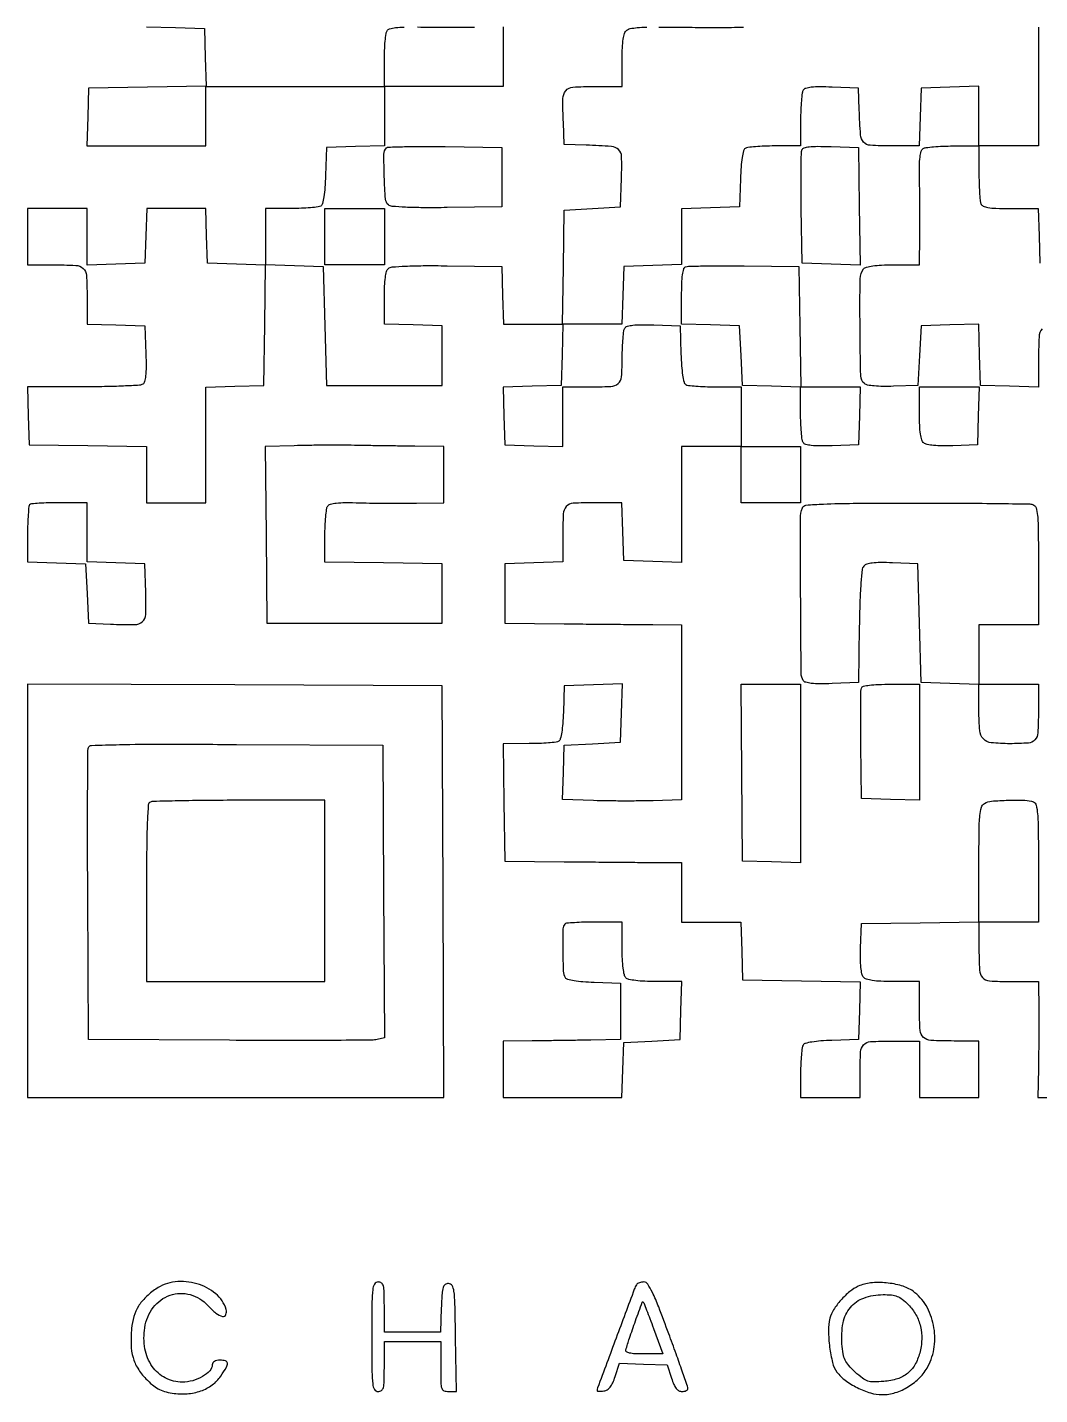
# Model space of a CAD drawing. Extents: x 156 to 936, y 95 to 969.
# Drawn here: x 155.9 to 479.4, y 95 to 531.9 of the extents above; entities that cross this region are included whole.
import ezdxf

# ---------------------------------------------------------------- set-up
doc = ezdxf.new("R2010")
doc.units = 0

msp = doc.modelspace()

# ---------------------------------------------------------------- linework, layer by layer
for points in [[(194, 532.075052), (203.25, 531.787526), (212.5, 531.5), (212.787232, 522.272202), (213.074464, 513.044404), (194.287232, 512.772202), (175.5, 512.5), (175.212474, 503.25), (174.924948, 494), (193.962474, 494), (213, 494), (213, 503.5), (213, 513), (241.5, 513), (270, 513), (270, 503.537526), (270, 494.075052), (260.75, 493.787526), (251.5, 493.5), (251.207902, 484.532999, -0.009786), (251.008289, 480.707636, -0.020298), (250.673305, 477.737125, -0.020215), (250.24575, 475.552989, -0.195149), (249.707902, 474.798312, -0.112618), (248.855762, 474.495093, -0.008743), (246.431384, 474.251635, -0.011595), (243.498009, 474.077158, -0.008591), (240.25, 474.015313), (232, 474), (232, 464.962474), (232, 455.924948), (222.75, 456.212474), (213.5, 456.5), (213.211067, 465.25), (212.922134, 474), (203.5, 474), (194.077866, 474), (193.788933, 465.25), (193.5, 456.5), (184.25, 456.212474), (175, 455.924948), (175, 464.962474), (175, 474), (165.5, 474), (156, 474), (156, 465), (156, 456), (163.918213, 456, -0.011384), (171.397656, 455.829682, -0.174757), (173.745668, 454.860252, -0.195866), (174.79962, 452.658129, -0.014889), (175, 445.930537), (175, 437.075052), (184.25, 436.787526), (193.5, 436.5), (193.791346, 427.58457, -0.007874), (193.863419, 423.325344, -0.025891), (193.721257, 420.518036, -0.03736), (193.391596, 418.675579, -0.190691), (192.791346, 417.849883, -0.12812), (191.766219, 417.520949, -0.002982), (186.654247, 417.266784, -0.006424), (180.622383, 417.080541, -0.004289), (173.712474, 417.015313), (155.924948, 417), (156.212474, 407.75), (156.5, 398.5), (175.25, 398.227935), (194, 397.955869), (194, 388.977935), (194, 380), (203.5, 380), (213, 380), (213, 398.462474), (213, 416.924948), (222.25, 417.212474), (231.5, 417.5), (231.771723, 436.787238), (232.043446, 456.074477), (241.271723, 455.787238), (250.5, 455.5), (251, 436.5), (251.5, 417.5), (270, 417.5), (288.5, 417.5), (288.5, 427), (288.5, 436.5), (279.25, 436.787526), (270, 437.075052), (270, 445.415081, -0.009932), (270.075287, 449.204974, -0.024571), (270.321808, 451.971987, -0.031047), (270.716156, 453.916716, -0.155212), (271.309087, 454.841556, -0.154677), (272.515232, 455.331439, -0.008096), (276.733702, 455.596234, -0.010385), (282.398845, 455.742011, -0.004306), (290.059087, 455.714001), (307.5, 455.5), (307.787526, 446.25), (308.075052, 437), (317.573738, 437), (327.072424, 437), (326.786212, 427.25), (326.5, 417.5), (317.212977, 417.211984), (307.925954, 416.923969), (308.212977, 407.711984), (308.5, 398.5), (317.75, 398.212474), (327, 397.924948), (327, 407.462474), (327, 417), (334.918213, 417, 0.010942), (342.344571, 417.162535, 0.165682), (344.712752, 418.08692, 0.202261), (345.787688, 420.197169, 0.01753), (346.015313, 426.356989, -0.009288), (346.081049, 429.570103, -0.012325), (346.267102, 432.487838, -0.009701), (346.527636, 434.896861, -0.10999), (346.850966, 435.793098, -0.187221), (347.659703, 436.389362, -0.039341), (349.4185, 436.721251, -0.027159), (352.085459, 436.864234, -0.008519), (356.085653, 436.793098), (364.5, 436.5), (364.792098, 427.532999, 0.009786), (364.991711, 423.707636, 0.020298), (365.326695, 420.737125, 0.020215), (365.75425, 418.552989, 0.195149), (366.292098, 417.798312, 0.112618), (367.144238, 417.495093, 0.008743), (369.568616, 417.251635, 0.011595), (372.501991, 417.077158, 0.008591), (375.75, 417.015313), (384, 417), (384, 407.5), (384, 398), (374.5, 398), (365, 398), (365, 379.462474), (365, 360.924948), (355.75, 361.212474), (346.5, 361.5), (346.212474, 370.75), (345.924948, 380), (337.069463, 380, 0.014852), (330.343338, 379.800158, 0.195466), (328.140972, 378.748573, 0.175109), (327.170847, 376.405561, 0.011465), (327, 368.955738), (327, 361.075052), (317.75, 360.787526), (308.5, 360.5), (308.5, 351), (308.5, 341.5), (327.5, 341.307091, 0.00017), (335.452664, 341.22905, 0.000156), (343.635938, 341.154079, 0.000156), (350.93674, 341.091744, 0.000514), (355.75, 341.057091), (365, 341), (365, 313.037526), (365, 285.075052), (355.924009, 284.787526, -0.005374), (351.731816, 284.699804, -0.002934), (346.587764, 284.677647, -0.002923), (341.359605, 284.716367, -0.004645), (336.886057, 284.817229), (326.924095, 285.134458), (327.212048, 293.817229), (327.5, 302.5), (336.5, 303), (345.5, 303.5), (345.788029, 312.788029), (346.076058, 322.076058), (336.788029, 321.788029), (327.5, 321.5), (327.206033, 313.031844, -0.010674), (327.005667, 309.460658, -0.020911), (326.666992, 306.63313, -0.02067), (326.236162, 304.533237, -0.192561), (325.706033, 303.797157, -0.112747), (324.854448, 303.494361, -0.008694), (322.424353, 303.251296, -0.011557), (319.484266, 303.077071, -0.008556), (316.227935, 303.015313), (307.955869, 303), (308.227935, 284.25), (308.5, 265.5), (327.5, 265.299228, 0.000224), (335.452664, 265.218754, 0.000205), (343.635938, 265.142972, 0.000205), (350.936742, 265.081359, 0.000677), (355.75, 265.049228), (365, 265), (365, 255.5), (365, 246), (374.462474, 246), (383.924948, 246), (384.212474, 236.75), (384.5, 227.5), (403.287232, 227.227798), (422.074464, 226.955596), (421.787232, 217.727798), (421.5, 208.5), (413.031844, 208.206033, 0.010674), (409.460658, 208.005667, 0.020911), (406.63313, 207.666992, 0.02067), (404.533237, 207.236162, 0.192561), (403.797157, 206.706033, 0.110752), (403.494844, 205.866303, 0.009471), (403.251296, 203.57771, 0.012155), (403.07711, 200.806269, 0.009121), (403.015313, 197.75), (403, 190), (412.5, 190), (422, 190), (422, 197.418213, -0.01257), (422.178205, 204.50542, -0.179949), (423.159562, 206.785965, -0.190034), (425.370658, 207.807402, -0.014293), (432.106989, 208), (441, 208), (441, 199), (441, 190), (450.5, 190), (460, 190), (460, 199), (460, 208), (452.081787, 208, -0.01141), (444.599988, 208.170753, -0.175208), (442.252746, 209.14255, -0.195511), (441.199638, 211.349521, -0.014768), (441, 218.106989), (441, 227), (432.622445, 227, -0.009406), (428.657348, 227.0746, -0.027148), (425.921657, 227.326735, -0.03848), (424.060853, 227.748928, -0.145524), (423.078674, 228.405204, -0.126804), (422.594776, 229.431833, -0.023545), (422.298867, 231.514748, -0.021342), (422.157498, 234.264652, -0.01153), (422.206229, 237.655204), (422.5, 245.5), (441.25, 245.772065), (460, 246.044131), (460, 238.103853, 0.011363), (460.170443, 230.604629, 0.175001), (461.141832, 228.254453, 0.195746), (463.348662, 227.199954, 0.01479), (470.106989, 227), (479, 227), (479.093918, 217.75, -0.002292), (479.117367, 213.539118, -0.001345), (479.108771, 208.5, -0.001345), (479.073066, 203.460889, -0.002292), (479.012598, 199.25), (478.83736, 190), (488.91868, 190)], [(308, 532), (308, 522.5), (308, 513), (289, 513), (270, 513), (270.015313, 521.25, -0.009309), (270.081972, 524.505577, -0.012345), (270.27081, 527.46241, -0.00973), (270.535316, 529.903682, -0.10988), (270.863589, 530.813523, -0.187083), (271.695401, 531.427377, -0.036226), (273.562988, 531.793234, -0.025722), (276.383967, 531.989874, -0.008179)], [(280.598276, 531.99747, 0.001763), (284.67602, 531.952491, 0.001002), (289.608788, 531.92536, 0.001001), (294.576732, 531.917939, 0.001654), (298.772065, 531.933947)], [(480.192673, 435.558503, 0.16349), (479.198519, 432.973195, 0.010311), (479.013655, 424.712474), (479, 416.924948), (469.75, 417.212474), (460.5, 417.5), (460.213341, 427.287041), (459.926682, 437.074081), (450.713341, 436.787041), (441.5, 436.5), (441, 427), (440.5, 417.5), (432.655204, 417.206229, -0.011727), (429.32553, 417.159687, -0.020341), (426.563485, 417.298328, -0.021306), (424.44118, 417.58321, -0.129894), (423.445744, 418.045028, -0.217263), (422.245246, 420.529005, -0.003651), (422.010814, 436.138481, -0.004249), (422.022922, 451.582871, -0.172543), (423.162985, 454.696385, -0.155978), (424.086006, 455.286204, -0.030559), (426.04241, 455.678812, -0.024349), (428.822282, 455.924802, -0.009893), (432.622445, 456), (441, 456), (441.096907, 465.25, 0.002383), (441.120808, 469.435798, 0.001441), (441.1112, 474.393355, 0.001443), (441.073258, 479.316423, 0.002536), (441.009484, 483.386953, -0.00795), (440.988785, 487.663692, -0.026717), (441.169131, 490.456721, -0.039647), (441.532918, 492.277935, -0.18441), (442.162577, 493.12164, -0.109274), (443.085243, 493.455576, -0.00995), (445.53057, 493.724851, -0.012511), (448.492707, 493.916937, -0.00947), (451.75, 493.984687), (460, 494), (460, 503.537526), (460, 513.075052), (450.75, 512.787526), (441.5, 512.5), (441.212474, 503.25), (440.924948, 494), (431.981526, 494, -0.014194), (425.286679, 494.190094, -0.199365), (423.165084, 495.215838, -0.165063), (422.188689, 497.527107, -0.009054), (421.754332, 505.5), (421.5, 512.5), (413.085653, 512.793098, 0.008519), (409.085459, 512.864234, 0.027159), (406.4185, 512.721251, 0.039341), (404.659703, 512.389362, 0.187221), (403.850966, 511.793098, 0.110402), (403.527533, 510.894283, 0.00954), (403.267102, 508.45641, 0.012203), (403.081041, 505.504112, 0.00917), (403.015313, 502.25), (403, 494), (394.75, 493.984687, 0.008591), (391.501991, 493.922842, 0.011595), (388.568616, 493.748365, 0.008743), (386.144238, 493.504907, 0.112618), (385.292098, 493.201688, 0.195149), (384.75425, 492.447011, 0.020215), (384.326695, 490.262875, 0.020298), (383.991711, 487.292364, 0.009786), (383.792098, 483.467001), (383.5, 474.5), (374.25, 474.212474), (365, 473.924948), (365, 465), (365, 456.075052), (355.75, 455.787526), (346.5, 455.5), (346.212474, 446.25), (345.924948, 437), (336.439916, 437), (326.954883, 437), (327.227441, 455.25), (327.5, 473.5), (336.5, 474), (345.5, 474.5), (345.78715, 483.721624, 0.013257), (345.819212, 490.667401, 0.202313), (344.857859, 492.8136, 0.171213), (342.580212, 493.807023, 0.008958), (334.5, 494.245668), (327.5, 494.5), (327.199088, 501.479083, -0.012322), (327.058134, 509.11956, -0.176722), (327.990719, 511.627338, -0.202101), (330.267676, 512.772817, -0.01682), (337.019052, 513), (346, 513), (346, 521.377555, -0.009199), (346.074306, 525.415987, -0.028456), (346.329417, 528.130905, -0.042312), (346.766193, 529.953886, -0.140498), (347.45432, 530.962089, -0.126387), (348.550314, 531.47978, -0.022534), (350.810691, 531.809346, -0.020111), (353.846517, 531.990205, -0.009979)], [(357.70432, 531.987627, 0.003366), (362.291224, 531.92389, 0.001009), (369.277206, 531.887951, 0.001012), (377.117795, 531.879312, 0.001097), (384.75, 531.903093)], [(479, 531.924948), (479, 512.962474), (479, 494), (469.5, 494), (460, 494), (460, 485.581787, 0.006641), (460.044357, 482.242372, 0.008515), (460.178303, 479.171775, 0.006804), (460.368566, 476.613421, 0.069754), (460.606989, 475.581787, 0.192048), (461.3447, 474.783343, 0.07006), (462.839641, 474.311801, 0.034654), (465.412373, 474.06308, 0.006774), (470.068056, 474), (478.922134, 474), (479.211067, 465.25), (479.5, 456.5)]]:
    msp.add_lwpolyline(points, format="xyb")
for points in [[(307.5, 484), (307.5, 474.5), (290.059087, 474.285999, -0.004306), (282.398845, 474.257989, -0.010385), (276.733702, 474.403766, -0.008096), (272.515232, 474.668561, -0.154677), (271.309087, 475.158444, -0.204489), (270.367182, 476.991528, -0.009287), (269.987218, 484.19958, -0.009446), (269.87764, 491.407752, -0.197954), (270.688496, 493.355163, -0.19128), (271.321579, 493.628369, -0.001798), (276.480314, 493.761564, -0.0057), (282.465536, 493.826322, -0.003617), (289.438496, 493.77183), (307.5, 493.5)], [(421.772204, 474.71218), (422.044409, 455.924361), (412.772204, 456.21218), (403.5, 456.5), (403.225464, 473.964868, -0.002823), (403.157086, 480.753462, -0.004215), (403.180851, 486.688445, -0.00185), (403.262501, 491.748662, -0.086861), (403.45911, 492.754039, -0.230482), (404.132433, 493.382988, -0.046818), (405.777796, 493.724608, -0.028677), (408.433667, 493.867661, -0.007362), (412.733647, 493.789171), (421.5, 493.5)], [(402.771593, 436.25), (403.043186, 417), (412.559119, 417), (422.075052, 417), (421.787526, 407.75), (421.5, 398.5), (413.085653, 398.206902, -0.008519), (409.085459, 398.135766, -0.027159), (406.4185, 398.278749, -0.039341), (404.659703, 398.610638, -0.187221), (403.850966, 399.206902, -0.110258), (403.527569, 400.104817, -0.009596), (403.267102, 402.532567, -0.012245), (403.081044, 405.472742, -0.009211), (403.015313, 408.712474), (403, 416.924948), (393.75, 417.212474), (384.5, 417.5), (384, 427), (383.5, 436.5), (374.25, 436.787526), (365, 437.075052), (365, 445.954192, -0.008337), (365.068089, 450.037254, -0.024735), (365.299723, 452.828031, -0.031974), (365.669131, 454.686662, -0.233929), (366.25, 455.349327, -0.091899), (367.209156, 455.551964, -0.001786), (372.273438, 455.660091, -0.004234), (378.203159, 455.715282, -0.002819), (385, 455.682661), (402.5, 455.5)], [(459.787526, 407.75), (459.5, 398.5), (451.655204, 398.206229, -0.01153), (448.264652, 398.157498, -0.021342), (445.514748, 398.298867, -0.023545), (443.431833, 398.594776, -0.126804), (442.405204, 399.078674, -0.145524), (441.748928, 400.060853, -0.03848), (441.326735, 401.921657, -0.027148), (441.0746, 404.657348, -0.009406), (441, 408.622445), (441, 417), (450.537526, 417), (460.075052, 417)], [(241.234491, 398.212269), (231.968982, 397.924538), (232.234491, 369.712269), (232.5, 341.5), (260.5, 341.5), (288.5, 341.5), (288.5, 351), (288.5, 360.5), (269.75, 360.772065), (251, 361.044131), (251.015313, 369.272065, -0.00969), (251.084376, 372.522968, -0.012733), (251.280368, 375.484355, -0.010248), (251.555403, 377.928748, -0.108464), (251.896124, 378.866166, -0.184333), (252.771148, 379.519725, -0.042456), (254.611371, 379.877611, -0.026789), (257.502486, 380.032888, -0.007081), (262.130811, 379.967769, 0.003372), (266.353091, 379.877032, 0.002083), (271.318113, 379.824514, 0.002089), (276.224355, 379.813556, 0.003753), (280.25, 379.851604), (289, 380), (289, 389), (289, 398), (279.75, 398.063793, -0.000981), (275.487862, 398.101549, -0.000542), (270.279688, 398.163546, -0.00054), (265.000323, 398.237811, -0.000868), (260.5, 398.313793, 0.003684), (255.99858, 398.364442, 0.002288), (250.715757, 398.360781, 0.002295), (245.502689, 398.309377, 0.004148)], [(156.666667, 379.333333, 0.174595), (156.400837, 378.768224, 0.005912), (156.195833, 376.278732, 0.010516), (156.048335, 373.289663, 0.007069), (156, 369.870859), (156, 361.075052), (165.25, 360.787526), (174.5, 360.5), (175, 351), (175.5, 341.5), (182.479083, 341.199088, 0.012183), (190.224292, 341.054051, 0.182581), (192.703073, 342.006436, 0.205359), (193.781971, 344.311888, 0.015937), (193.78715, 351.278376), (193.5, 360.5), (184.25, 360.787526), (175, 361.075052), (175, 370.537526), (175, 380), (166.166667, 380, 0.007039), (162.733476, 379.951666, 0.010477), (159.732292, 379.804167, 0.005871), (157.23216, 379.599192, 0.174709)], [(477.25, 379.39146, -0.250878), (478.234206, 378.410565, -0.051491), (478.719943, 375.919604, -0.020336), (478.953034, 371.168967, -0.00209), (479, 359.932612), (479, 341), (469.5, 341), (460, 341), (460, 331.5), (460, 322), (469.5, 322), (479, 322), (479, 313.106989, -0.013048), (478.826319, 306.452734, -0.172537), (477.897552, 304.218081, -0.193967), (475.811393, 303.205172, -0.01721), (469.852471, 303, -0.024519), (463.919925, 303.291098, -0.18172), (461.425874, 304.519247, -0.16934), (460.26327, 307.135225, -0.020681), (460, 313.497658), (460, 321.924948), (450.75, 322.212474), (441.5, 322.5), (441, 341.5), (440.5, 360.5), (432.403945, 360.787955, 0.009179), (428.505848, 360.854987, 0.028683), (425.888226, 360.701645, 0.042759), (424.133146, 360.343442, 0.148905), (423.177736, 359.714159, 0.148709), (422.659149, 358.478879, 0.007389), (422.270344, 354.043584, 0.009943), (421.960504, 348.178124, 0.004405), (421.773792, 340.426204), (421.5, 322.5), (413.085653, 322.206902, -0.008519), (409.085459, 322.135766, -0.027159), (406.4185, 322.278749, -0.039341), (404.659703, 322.610638, -0.187221), (403.850966, 323.206902, -0.140351), (403.188132, 325.457231, -0.000636), (403.030862, 350.433545, -0.000919), (402.952653, 374.966151, -0.0922), (403.573955, 378.332128, -0.286983), (404.736127, 379.207292, -0.011007), (410.365828, 379.570845, -0.009108), (419.793979, 379.799613, -0.001196), (439.823955, 379.872763, -0.001384), (453.624472, 379.851953, -0.002146), (465.534224, 379.749915, -0.000633), (475.880092, 379.603757, -0.069288)], [(441, 303.462474), (441, 284.924948), (431.75, 285.212474), (422.5, 285.5), (422.267123, 302.5, -0.00257), (422.210592, 309.10516, -0.003849), (422.235279, 314.873438, -0.001636), (422.310426, 319.800433, -0.082207), (422.485738, 320.75, -0.245532), (423.122652, 321.334658, -0.032523), (424.976495, 321.702901, -0.02475), (427.790814, 321.932979, -0.008021), (431.968615, 322), (441, 322)], [(269.759875, 255.77153), (270.019749, 209.043061), (267.759875, 208.494001, -0.057675), (266.004934, 208.276836, -0.000538), (252.945088, 208.187752, -0.00181), (237.910959, 208.155786, -0.001169), (220.5, 208.222471), (175.5, 208.5), (175.239372, 254.5, -0.000997), (175.174287, 272.225103, -0.001596), (175.197198, 287.357597, -0.000282), (175.267665, 300.72814, -0.090314), (175.461789, 301.759906, -0.301449), (176.45055, 302.464468, -0.003096), (185.402033, 302.70934, -0.005599), (198.68089, 302.841585, -0.001079), (222.722417, 302.759906), (269.5, 302.5)], [(195.25, 284.337719, 0.286605), (194.579791, 283.416621, 0.006896), (194.265434, 277.906228, 0.008864), (194.055066, 269.647433, 0.001935), (194, 255.416667), (194, 227), (222.5, 227), (251, 227), (251, 256), (251, 285), (223.75, 284.921053, 0.001717), (213.21496, 284.854351, 0.002675), (204.1375, 284.717133, 0.000767), (196.247198, 284.543529, 0.090243)], [(477.418213, 284.393011, -0.25083), (478.291215, 283.38321, -0.035117), (478.721037, 280.561114, -0.017848), (478.949213, 275.521809, -0.002389), (479, 264.893011), (479, 246), (469.5, 246), (460, 246), (460, 264.45031, -0.002319), (460.050034, 275.23889, -0.020095), (460.287524, 280.036717, -0.047043), (460.775969, 282.666251, -0.193799), (461.75, 283.919901, -0.111499), (464.027634, 284.637786, -0.013267), (469.344954, 284.939707, -0.014708), (474.666016, 284.943819, -0.084643)], [(327.666667, 245.333333, 0.19516), (327.05564, 243.887811, 0.005527), (327.032329, 237.023097, 0.007019), (327.178499, 230.287185, 0.133392), (327.797157, 228.293967, 0.192561), (328.533237, 227.763838, 0.02067), (330.63313, 227.333008, 0.020911), (333.460658, 226.994333, 0.010674), (337.031844, 226.793967), (345.5, 226.5), (345.5, 217.5), (345.5, 208.5), (336, 208.300092, -0.001205), (331.692564, 208.219838, -0.000722), (326.573437, 208.144193, -0.000722), (321.478044, 208.083617, -0.001257), (317.25, 208.050092), (308, 208), (308, 199), (308, 190), (326.961067, 190), (345.922134, 190), (346.211067, 198.75), (346.5, 207.5), (355.5, 208), (364.5, 208.5), (364.787526, 217.75), (365.075052, 227), (356.737526, 227, -0.01101), (353.190499, 227.078116, -0.020283), (350.315021, 227.321964, -0.021051), (348.141321, 227.688958, -0.145015), (347.2, 228.2, -0.144849), (346.689458, 229.139671, -0.021091), (346.322289, 231.306878, -0.020332), (346.07823, 234.171507, -0.011084), (346, 237.7), (346, 246), (337.166667, 246, 0.007039), (333.733476, 245.951666, 0.010477), (330.732292, 245.804167, 0.005871), (328.23216, 245.599192, 0.174709)], [(196.989831, 128.75, 0.042459), (193.744201, 126.112205, 0.063248), (191.454197, 123.263804, 0.065219), (189.995354, 120.002058, 0.04867), (189.238534, 116.130674, 0.031241), (189.065518, 110.941943, 0.062039), (189.691789, 106.881961, 0.069918), (191.223266, 103.420795, 0.051106), (193.79802, 100.091666, 0.025655), (195.865528, 98.130279, 0.051885), (197.710501, 96.856958, 0.05513), (199.702542, 96.037503, 0.032828), (202.211132, 95.491048, 0.054573), (206.990187, 95.300679, 0.066655), (211.369263, 96.199024, 0.073012), (215.032538, 98.111829, 0.088437), (217.720072, 100.897883, 0.013768), (219.521338, 103.749034, 0.145776), (219.853186, 105.068424, 0.331449), (219.274541, 105.779297, 0.061947), (217.5, 106, 0.047879), (216.484062, 105.902493, 0.082041), (215.687853, 105.607258, 0.109791), (215.18271, 105.148324, 0.154867), (215, 104.57258, -0.190336), (214.234201, 102.633752, -0.072781), (211.925265, 100.792631, -0.063891), (208.765607, 99.455889, -0.068261), (205.441867, 99, -0.121165), (200.006722, 100.336724, -0.121542), (195.818906, 104.041007, -0.108182), (193.513328, 109.663266, -0.080798), (193.430043, 116.382062, -0.125884), (196.161417, 122.854982, -0.147007), (201.537266, 126.767368, -0.154407), (207.971101, 126.965619, -0.141694), (213.605977, 123.455518, 0.038983), (216.159937, 121.024728, 0.120404), (218.297105, 120.01045, 0.360655), (219.370701, 120.581456, 0.173077), (219.449107, 122.25, 0.146321), (216.126235, 127.251862, 0.103396), (210.130483, 130.432812, 0.098975), (203.123928, 131.025627, 0.121767)], [(266, 113.5, 0.001825), (266.040662, 102.362042, 0.026629), (266.278571, 98.4375, 0.103099), (266.868713, 96.652291, 0.267644), (268, 96, 0.157888), (269.078201, 96.349175, 0.176663), (269.6875, 97.25, 0.055952), (269.948615, 99.198839, 0.005351), (270, 104), (270, 112), (279, 112), (288, 112), (288, 104, 0.004447), (288.046487, 98.773778, 0.07207), (288.328863, 97.042514, 0.229021), (289.056543, 96.270505, 0.091422), (290.523614, 96), (293.047228, 96), (292.773614, 113.25, 0.001924), (292.558816, 124.146977, 0.026879), (292.255759, 128.059548, 0.100913), (291.637971, 129.850359, 0.265342), (290.5, 130.5, 0.157312), (289.420107, 130.151618, 0.166285), (288.776632, 129.244742, 0.056481), (288.435048, 127.309546, 0.006051), (288.207936, 122.75), (287.915871, 115), (278.957936, 115), (270, 115), (270, 123, 0.005351), (269.948615, 127.801161, 0.055952), (269.6875, 129.75, 0.176663), (269.078201, 130.650825, 0.157888), (268, 131, 0.267644), (266.868713, 130.347709, 0.103099), (266.278571, 128.5625, 0.026629), (266.040662, 124.637958, 0.001825)], [(350.587132, 130.140983, 0.049213), (349.871699, 128.679482, 0.000238), (344.067031, 113.088343, 0.000135), (338.164149, 97.197187, 0.089082), (338, 96.283167, 0.363434), (338.122684, 96.136677, 0.032302), (338.637929, 96.078808, 0.030411), (339.339005, 96.0883, 0.017941), (340.171672, 96.180449, 0.105899), (341.251664, 96.583399, 0.085232), (342.1705, 97.419305, 0.060743), (342.987304, 98.778137, 0.024804), (343.768446, 100.790322), (345.193548, 105.080644), (352.76652, 104.790322), (360.339492, 104.5), (361.753079, 100.25, 0.023248), (362.513336, 98.275756, 0.062728), (363.283704, 96.988729, 0.095441), (364.123755, 96.258112, 0.132144), (365.083333, 96, 0.047743), (365.816872, 96.070202, 0.067736), (366.436979, 96.279899, 0.087907), (366.854927, 96.588953, 0.191987), (367, 96.952847, 0.083225), (366.881518, 97.65973, 0.000837), (365.207645, 102.486521, 0.002701), (363.236989, 108.041809, 0.001746), (360.898366, 114.452847, 0.003821), (357.664541, 123.020473, 0.019723), (355.654068, 127.671631, 0.03164), (354.154222, 130.348616, 0.254501), (352.957383, 131, 0.042692), (352.214386, 130.936444, 0.044286), (351.50239, 130.747664, 0.04843), (350.921009, 130.470773, 0.119555)], [(421.450423, 129.648361, 0.067036), (418.69733, 127.92342, 0.03839), (415.879001, 125.188795, 0.038582), (413.563038, 122.120715, 0.08107), (412.382153, 119.386484, 0.064576), (411.915699, 115.415554, 0.029484), (412.286775, 110.197422, 0.028612), (413.229107, 105.22126, 0.096619), (414.623325, 102.236562, 0.078077), (417.216718, 99.643587, 0.041191), (421.114389, 97.269202, 0.041135), (425.366604, 95.558064, 0.075231), (429.054606, 95, 0.076938), (433.268579, 95.652295, 0.06057), (437.475863, 97.572384, 0.060213), (441.125122, 100.46004, 0.073802), (443.697261, 103.960023, 0.089648), (445.716716, 110.316542, 0.081203), (445.487337, 117.211671, 0.083825), (443.108481, 123.482835, 0.105943), (438.931925, 128.048474, 0.08587), (435.298335, 129.792315, 0.046251), (430.400018, 130.702402, 0.046182), (425.399814, 130.697232, 0.083319)], [(437.473903, 123.726097, -0.070908), (439.866776, 120.537707, -0.068262), (441.311677, 116.766924, -0.065637), (441.72241, 112.611682, -0.057682), (441.080107, 108.297493, -0.063676), (439.513355, 104.488271, -0.096166), (437.184442, 101.774011, -0.092348), (433.93373, 100.057855, -0.054762), (429.618133, 99.218239, -0.017984), (426.343183, 99.064944, -0.082055), (424.465417, 99.354375, -0.085803), (422.821479, 100.22672, -0.020696), (420.456379, 102.220571, -0.025327), (418.38754, 104.318851, -0.07212), (417.259379, 106.02698, -0.068303), (416.629964, 108.038087, -0.021048), (416.233547, 111.197272, -0.068637), (416.60047, 117.945364, -0.126326), (418.941455, 122.883271, -0.134749), (423.24285, 125.882495, -0.08338), (429.35, 126.959962, -0.024464), (432.092454, 126.848384, -0.072441), (433.920464, 126.41224, -0.074659), (435.517382, 125.481117, -0.027125)], [(356.003708, 116.152451), (358.978984, 108), (352.916168, 108, -0.010857), (350.064838, 108.061921, -0.042885), (348.326025, 108.287734, -0.093094), (347.404533, 108.677894, -0.322094), (347.188259, 109.25, -0.01564), (348.328084, 113.027462, -0.005), (350.253387, 118.569909, -0.000849), (352.414992, 124.565425, -0.549054), (352.7037, 124.629633, -0.102915), (352.891993, 124.34242, -0.000988), (353.80703, 122.005509, -0.003239), (354.83986, 119.300637, -0.002085)]]:
    msp.add_lwpolyline(points, format="xyb", close=True)
for points in [[(270, 465), (270, 456), (260.5, 456), (251, 456), (251, 465), (251, 474), (260.5, 474), (270, 474)], [(403, 389), (403, 380), (393.5, 380), (384, 380), (384, 389), (384, 398), (393.5, 398), (403, 398)], [(156, 256.007138), (156, 190), (222.50719, 190), (289.014379, 190), (288.75719, 255.75), (288.5, 321.5), (222.25, 321.757138), (156, 322.014276)], [(403, 293.462474), (403, 264.924948), (393.75, 265.212474), (384.5, 265.5), (384.234427, 293.75), (383.968853, 322), (393.484427, 322), (403, 322)]]:
    msp.add_lwpolyline(points, close=True)

doc.saveas('drawing.dxf')
